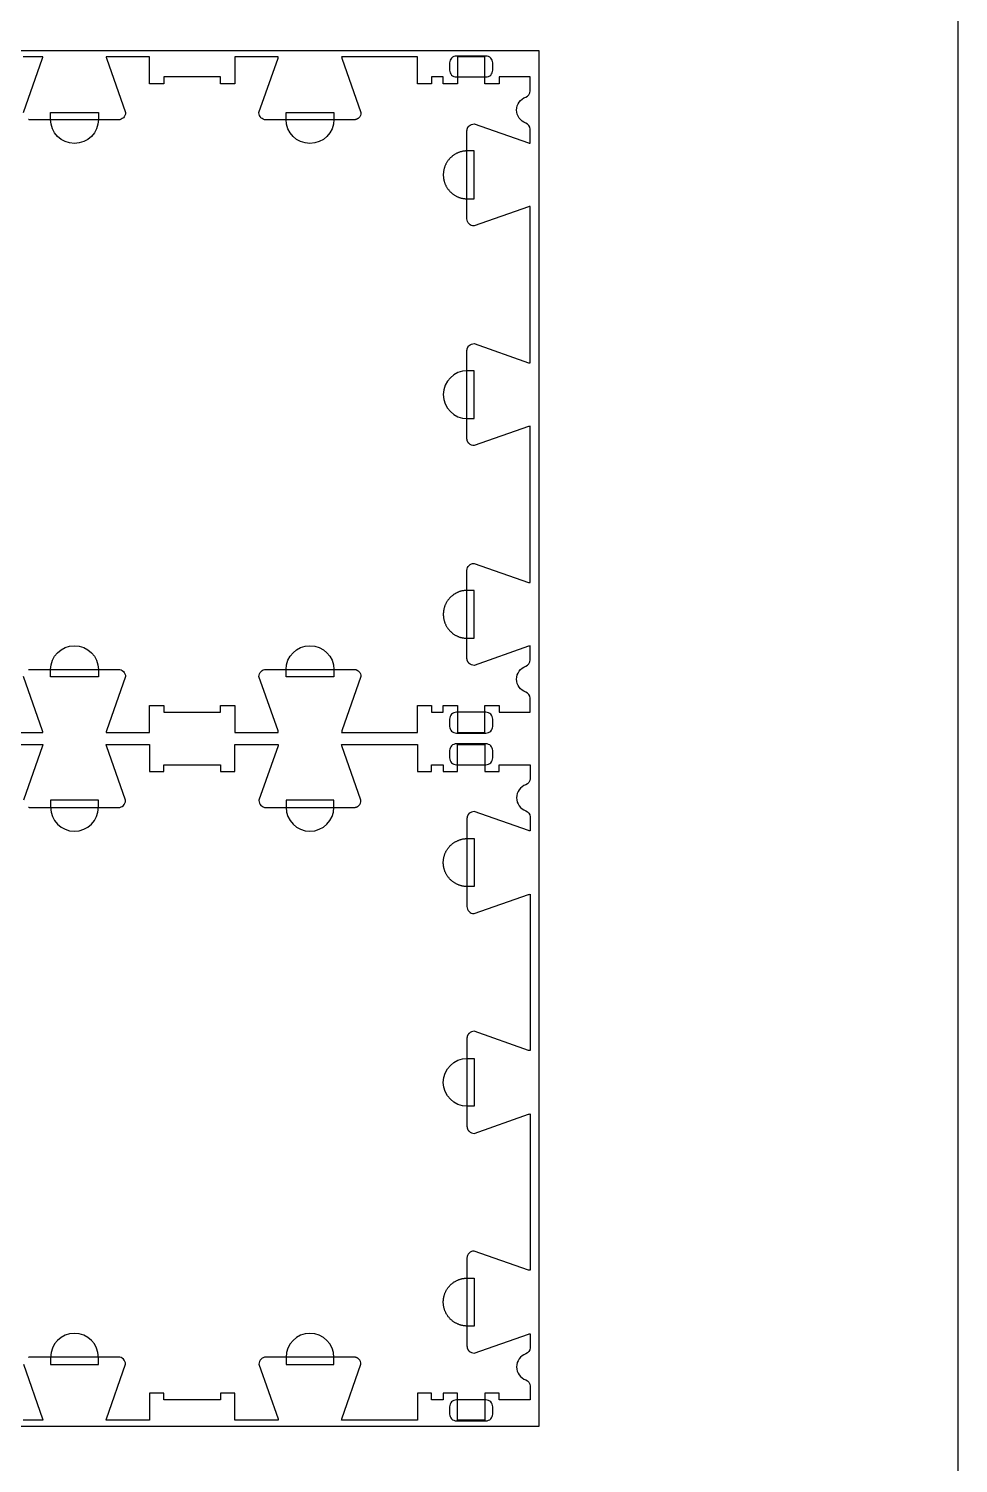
# Model space of a CAD drawing. Extents: x -13885 to -10701, y -43691 to -36097.
# Drawn here: x -11526 to -10701, y -38054 to -36782 of the extents above; entities that cross this region are included whole.
import ezdxf

# ---------------------------------------------------------------- set-up
doc = ezdxf.new("R2010")
doc.units = 0
for name, color, linetype in [('0_SHEET_SPRUCEPLY_2440X122', 1, 'CONTINUOUS'), ('4_ANYTOOL_CUTTHROUGH_OUTSI', 5, 'CONTINUOUS'), ('5_ANYTOOL_HALF_MILL_9MM_IN', 3, 'CONTINUOUS'), ('DONOTCUT', 18, 'CONTINUOUS')]:
    doc.layers.add(name, color=color, linetype=linetype)

msp = doc.modelspace()

# ---------------------------------------------------------------- linework, layer by layer
at = {"layer": '0_SHEET_SPRUCEPLY_2440X122'}
msp.add_lwpolyline([(-13513.1, -36801.2), (-13513.1, -38021.2), (-11073.1, -38021.2), (-11073.1, -36801.2)], close=True, dxfattribs=at)
at = {"layer": '4_ANYTOOL_CUTTHROUGH_OUTSI', "color": 5}
for points in [[(-11530.7, -36856.1), (-11513.8, -36807.9), (-11513.8, -36807.9, 0.061485), (-11513.6, -36806.5), (-11531, -36806.5)], [(-11526.1, -37350.2), (-11526, -37350.2), (-11525.8, -37350.1), (-11525.7, -37350.1), (-11525.5, -37350.1), (-11525.4, -37350), (-11525.2, -37350), (-11525.1, -37350), (-11524.9, -37350), (-11524.8, -37350), (-11524.6, -37350), (-11524.5, -37350), (-11446.5, -37350, -0.414214), (-11440.2, -37356.2), (-11440.2, -37356.3), (-11440.2, -37356.3), (-11457.1, -37404.6), (-11457.1, -37404.6, 0.061485), (-11457.4, -37406), (-11418.8, -37406), (-11418.8, -37382), (-11406.3, -37382), (-11406.3, -37388), (-11355.8, -37388), (-11355.8, -37382), (-11343.3, -37382), (-11343.3, -37406), (-11304.7, -37406), (-11304.7, -37406, 0.061485), (-11304.9, -37404.6), (-11321.8, -37356.3), (-11321.8, -37356.3), (-11321.8, -37356.2), (-11321.8, -37356.2, -0.414214), (-11315.6, -37350), (-11237.6, -37350), (-11237.4, -37350), (-11237.3, -37350), (-11237.1, -37350), (-11237, -37350), (-11236.8, -37350), (-11236.7, -37350), (-11236.5, -37350.1), (-11236.4, -37350.1), (-11236.2, -37350.1), (-11236.1, -37350.2), (-11235.9, -37350.2), (-11235.8, -37350.2), (-11235.6, -37350.3), (-11235.5, -37350.3), (-11235.3, -37350.4), (-11235.2, -37350.5), (-11235, -37350.5), (-11234.9, -37350.6), (-11234.8, -37350.7), (-11234.6, -37350.7), (-11234.5, -37350.8), (-11234.4, -37350.9), (-11234.2, -37351), (-11234.1, -37351), (-11234, -37351.1), (-11233.8, -37351.2), (-11233.7, -37351.3), (-11233.6, -37351.4), (-11233.5, -37351.5), (-11233.4, -37351.6), (-11233.3, -37351.7), (-11233.2, -37351.8, -0.198912), (-11231.3, -37356.2), (-11231.3, -37356.3), (-11231.3, -37356.3), (-11248.2, -37404.6), (-11248.2, -37404.6, 0.061485), (-11248.5, -37406), (-11181.3, -37406), (-11181.3, -37382.2), (-11181.3, -37382), (-11168.8, -37382), (-11168.8, -37388), (-11158.3, -37388), (-11158.3, -37382), (-11145.8, -37382), (-11145.8, -37406), (-11121.3, -37406), (-11121.3, -37382), (-11108.8, -37382), (-11108.8, -37388), (-11081.3, -37388), (-11081.3, -37375.6), (-11081.3, -37375.6, 0.317837), (-11085.1, -37370.2, -0.707107), (-11085.1, -37347.1, 0.317837), (-11081.3, -37341.6), (-11081.3, -37329.2, 0.061485), (-11082.7, -37329.5), (-11130.9, -37346.4), (-11131, -37346.4), (-11131, -37346.4), (-11131, -37346.4, -0.198912), (-11135.4, -37344.6), (-11135.5, -37344.4), (-11135.7, -37344.3), (-11135.8, -37344.2), (-11135.8, -37344.1), (-11135.9, -37344), (-11136, -37343.9), (-11136.1, -37343.7), (-11136.2, -37343.6), (-11136.3, -37343.5), (-11136.4, -37343.4), (-11136.5, -37343.2), (-11136.5, -37343.1), (-11136.6, -37342.9), (-11136.7, -37342.8), (-11136.7, -37342.7), (-11136.8, -37342.5), (-11136.9, -37342.4), (-11136.9, -37342.2), (-11137, -37342.1), (-11137, -37341.9), (-11137.1, -37341.8), (-11137.1, -37341.6), (-11137.1, -37341.5), (-11137.2, -37341.3), (-11137.2, -37341.2), (-11137.2, -37341), (-11137.2, -37340.9), (-11137.2, -37340.7), (-11137.3, -37340.6), (-11137.3, -37340.4), (-11137.3, -37340.3), (-11137.3, -37340.1), (-11137.3, -37262.1, -0.414214), (-11131, -37255.9), (-11131, -37255.9), (-11130.9, -37255.9), (-11082.7, -37272.8), (-11082.7, -37272.8, 0.061485), (-11081.3, -37273), (-11081.3, -37134.3, 0.061485), (-11082.7, -37134.6), (-11130.9, -37151.5), (-11131, -37151.5), (-11131, -37151.5), (-11131, -37151.5, -0.198912), (-11135.4, -37149.7), (-11135.5, -37149.5), (-11135.7, -37149.4), (-11135.8, -37149.3), (-11135.8, -37149.2), (-11135.9, -37149.1), (-11136, -37149), (-11136.1, -37148.8), (-11136.2, -37148.7), (-11136.3, -37148.6), (-11136.4, -37148.5), (-11136.5, -37148.3), (-11136.5, -37148.2), (-11136.6, -37148), (-11136.7, -37147.9), (-11136.7, -37147.8), (-11136.8, -37147.6), (-11136.9, -37147.5), (-11136.9, -37147.3), (-11137, -37147.2), (-11137, -37147), (-11137.1, -37146.9), (-11137.1, -37146.7), (-11137.1, -37146.6), (-11137.2, -37146.4), (-11137.2, -37146.3), (-11137.2, -37146.1), (-11137.2, -37146), (-11137.2, -37145.8), (-11137.3, -37145.7), (-11137.3, -37145.5), (-11137.3, -37145.4), (-11137.3, -37145.2), (-11137.3, -37067.2), (-11137.3, -37067.1), (-11137.3, -37066.9), (-11137.3, -37066.8), (-11137.2, -37066.6), (-11137.2, -37066.5), (-11137.2, -37066.3), (-11137.2, -37066.2), (-11137.2, -37066), (-11137.1, -37065.9), (-11137.1, -37065.7), (-11137.1, -37065.6), (-11137, -37065.4), (-11137, -37065.3), (-11136.9, -37065.1), (-11136.9, -37065), (-11136.8, -37064.8), (-11136.7, -37064.7), (-11136.7, -37064.6), (-11136.6, -37064.4), (-11136.5, -37064.3), (-11136.5, -37064.1), (-11136.4, -37064), (-11136.3, -37063.9), (-11136.2, -37063.7), (-11136.1, -37063.6), (-11136, -37063.5), (-11135.9, -37063.4), (-11135.8, -37063.3), (-11135.8, -37063.1), (-11135.7, -37063), (-11135.5, -37062.9), (-11135.4, -37062.8, -0.198912), (-11131, -37061), (-11131, -37061), (-11130.9, -37061), (-11082.7, -37077.9), (-11082.7, -37077.9, 0.061485), (-11081.3, -37078.1), (-11081.3, -36939.4, 0.061485), (-11082.7, -36939.7), (-11130.9, -36956.6), (-11131, -36956.6), (-11131, -36956.6), (-11131, -36956.6, -0.414214), (-11137.3, -36950.3), (-11137.3, -36872.3), (-11137.3, -36872.2), (-11137.3, -36872), (-11137.3, -36871.9), (-11137.2, -36871.7), (-11137.2, -36871.6), (-11137.2, -36871.4), (-11137.2, -36871.3), (-11137.2, -36871.1), (-11137.1, -36871), (-11137.1, -36870.8), (-11137.1, -36870.7), (-11137, -36870.5), (-11137, -36870.4), (-11136.9, -36870.2), (-11136.9, -36870.1), (-11136.8, -36869.9), (-11136.7, -36869.8), (-11136.7, -36869.7), (-11136.6, -36869.5), (-11136.5, -36869.4), (-11136.5, -36869.2), (-11136.4, -36869.1), (-11136.3, -36869), (-11136.2, -36868.8), (-11136.1, -36868.7), (-11136, -36868.6), (-11135.9, -36868.5), (-11135.8, -36868.4), (-11135.8, -36868.2), (-11135.7, -36868.1), (-11135.5, -36868), (-11135.4, -36867.9, -0.198912), (-11131, -36866.1), (-11131, -36866.1), (-11130.9, -36866.1), (-11082.7, -36883), (-11082.7, -36883, 0.061485), (-11081.3, -36883.2), (-11081.3, -36870.8, 0.317837), (-11085.1, -36865.4, -0.707107), (-11085.1, -36842.3, 0.317837), (-11081.3, -36836.9), (-11081.3, -36824.5), (-11108.8, -36824.5), (-11108.8, -36830.5), (-11121.3, -36830.5), (-11121.3, -36806.5), (-11145.8, -36806.5), (-11145.8, -36830.5), (-11158.3, -36830.5), (-11158.3, -36824.5), (-11168.8, -36824.5), (-11168.8, -36830.5), (-11181.3, -36830.5), (-11181.3, -36806.5), (-11248.5, -36806.5), (-11248.5, -36806.5, 0.061485), (-11248.2, -36807.9), (-11231.3, -36856.1), (-11231.3, -36856.2), (-11231.3, -36856.2), (-11231.3, -36856.2, -0.198912), (-11233.2, -36860.7), (-11233.3, -36860.8), (-11233.4, -36860.9), (-11233.5, -36861), (-11233.6, -36861.1), (-11233.7, -36861.2), (-11233.8, -36861.2), (-11234, -36861.3), (-11234.1, -36861.4), (-11234.2, -36861.5), (-11234.4, -36861.6), (-11234.5, -36861.7), (-11234.6, -36861.7), (-11234.8, -36861.8), (-11234.9, -36861.9), (-11235, -36861.9), (-11235.2, -36862), (-11235.3, -36862.1), (-11235.5, -36862.1), (-11235.6, -36862.2), (-11235.8, -36862.2), (-11235.9, -36862.3), (-11236.1, -36862.3), (-11236.2, -36862.3), (-11236.4, -36862.4), (-11236.5, -36862.4), (-11236.7, -36862.4), (-11236.8, -36862.4), (-11237, -36862.5), (-11237.1, -36862.5), (-11237.3, -36862.5), (-11237.4, -36862.5), (-11237.6, -36862.5), (-11315.6, -36862.5, -0.414214), (-11321.8, -36856.2), (-11321.8, -36856.2), (-11321.8, -36856.1), (-11304.9, -36807.9), (-11304.9, -36807.9, 0.061485), (-11304.7, -36806.5), (-11343.3, -36806.5), (-11343.3, -36830.5), (-11355.8, -36830.5), (-11355.8, -36824.5), (-11406.3, -36824.5), (-11406.3, -36830.5), (-11418.8, -36830.5), (-11418.8, -36806.5), (-11457.4, -36806.5), (-11457.4, -36806.5, 0.061485), (-11457.1, -36807.9), (-11440.2, -36856.1), (-11440.2, -36856.2), (-11440.2, -36856.2), (-11440.2, -36856.2, -0.414214), (-11446.5, -36862.5), (-11524.5, -36862.5), (-11524.6, -36862.5), (-11524.8, -36862.5), (-11524.9, -36862.5), (-11525.1, -36862.5), (-11525.2, -36862.4), (-11525.4, -36862.4), (-11525.5, -36862.4), (-11525.7, -36862.4), (-11525.8, -36862.3), (-11526, -36862.3), (-11526.1, -36862.3)], [(-11580.8, -37406), (-11513.6, -37406), (-11513.6, -37406, 0.061485), (-11513.8, -37404.6), (-11530.7, -37356.3)], [(-11580.8, -37416.5), (-11513.6, -37416.5), (-11513.6, -37416.5, -0.061485), (-11513.8, -37417.9), (-11530.7, -37466.1)], [(-11526.1, -37472.3), (-11526, -37472.3), (-11525.8, -37472.3), (-11525.7, -37472.4), (-11525.5, -37472.4), (-11525.4, -37472.4), (-11525.2, -37472.4), (-11525.1, -37472.5), (-11524.9, -37472.5), (-11524.8, -37472.5), (-11524.6, -37472.5), (-11524.5, -37472.5), (-11446.5, -37472.5, 0.414214), (-11440.2, -37466.2), (-11440.2, -37466.2), (-11440.2, -37466.1), (-11457.1, -37417.9), (-11457.1, -37417.9, -0.061485), (-11457.4, -37416.5), (-11418.8, -37416.5), (-11418.8, -37440.2), (-11418.8, -37440.5), (-11406.3, -37440.5), (-11406.3, -37434.5), (-11355.8, -37434.5), (-11355.8, -37440.5), (-11343.3, -37440.5), (-11343.3, -37416.5), (-11304.7, -37416.5), (-11304.7, -37416.5, -0.061485), (-11304.9, -37417.9), (-11321.8, -37466.1), (-11321.8, -37466.2), (-11321.8, -37466.2), (-11321.8, -37466.2, 0.414214), (-11315.6, -37472.5), (-11237.6, -37472.5), (-11237.4, -37472.5), (-11237.3, -37472.5), (-11237.1, -37472.5), (-11237, -37472.5), (-11236.8, -37472.4), (-11236.7, -37472.4), (-11236.5, -37472.4), (-11236.4, -37472.4), (-11236.2, -37472.3), (-11236.1, -37472.3), (-11235.9, -37472.3), (-11235.8, -37472.2), (-11235.6, -37472.2), (-11235.5, -37472.1), (-11235.3, -37472.1), (-11235.2, -37472), (-11235, -37471.9), (-11234.9, -37471.9), (-11234.8, -37471.8), (-11234.6, -37471.7), (-11234.5, -37471.7), (-11234.4, -37471.6), (-11234.2, -37471.5), (-11234.1, -37471.4), (-11234, -37471.3), (-11233.8, -37471.2), (-11233.7, -37471.2), (-11233.6, -37471.1), (-11233.5, -37471), (-11233.4, -37470.9), (-11233.3, -37470.8), (-11233.2, -37470.7, 0.198912), (-11231.3, -37466.2), (-11231.3, -37466.2), (-11231.3, -37466.1), (-11248.2, -37417.9), (-11248.2, -37417.9, -0.061485), (-11248.5, -37416.5), (-11181.3, -37416.5), (-11181.3, -37440.5), (-11168.8, -37440.5), (-11168.8, -37434.5), (-11158.3, -37434.5), (-11158.3, -37440.5), (-11145.8, -37440.5), (-11145.8, -37416.5), (-11121.3, -37416.5), (-11121.3, -37440.5), (-11108.8, -37440.5), (-11108.8, -37434.5), (-11081.3, -37434.5), (-11081.3, -37446.9), (-11081.3, -37446.9, -0.317837), (-11085.1, -37452.3, 0.707107), (-11085.1, -37475.4, -0.317837), (-11081.3, -37480.8), (-11081.3, -37493.2, -0.061485), (-11082.7, -37493), (-11130.9, -37476.1), (-11131, -37476.1), (-11131, -37476.1), (-11131, -37476.1, 0.198912), (-11135.4, -37477.9), (-11135.5, -37478), (-11135.7, -37478.1), (-11135.8, -37478.2), (-11135.8, -37478.4), (-11135.9, -37478.5), (-11136, -37478.6), (-11136.1, -37478.7), (-11136.2, -37478.8), (-11136.3, -37479), (-11136.4, -37479.1), (-11136.5, -37479.2), (-11136.5, -37479.4), (-11136.6, -37479.5), (-11136.7, -37479.7), (-11136.7, -37479.8), (-11136.8, -37479.9), (-11136.9, -37480.1), (-11136.9, -37480.2), (-11137, -37480.4), (-11137, -37480.5), (-11137.1, -37480.7), (-11137.1, -37480.8), (-11137.1, -37481), (-11137.2, -37481.1), (-11137.2, -37481.3), (-11137.2, -37481.4), (-11137.2, -37481.6), (-11137.2, -37481.7), (-11137.3, -37481.9), (-11137.3, -37482), (-11137.3, -37482.2), (-11137.3, -37482.3), (-11137.3, -37560.3, 0.414214), (-11131, -37566.6), (-11131, -37566.6), (-11130.9, -37566.6), (-11082.7, -37549.7), (-11082.7, -37549.7, -0.061485), (-11081.3, -37549.4), (-11081.3, -37688.1, -0.061485), (-11082.7, -37687.9), (-11130.9, -37671), (-11131, -37671), (-11131, -37671), (-11131, -37671, 0.198912), (-11135.4, -37672.8), (-11135.5, -37672.9), (-11135.7, -37673), (-11135.8, -37673.1), (-11135.8, -37673.3), (-11135.9, -37673.4), (-11136, -37673.5), (-11136.1, -37673.6), (-11136.2, -37673.7), (-11136.3, -37673.9), (-11136.4, -37674), (-11136.5, -37674.1), (-11136.5, -37674.3), (-11136.6, -37674.4), (-11136.7, -37674.6), (-11136.7, -37674.7), (-11136.8, -37674.8), (-11136.9, -37675), (-11136.9, -37675.1), (-11137, -37675.3), (-11137, -37675.4), (-11137.1, -37675.6), (-11137.1, -37675.7), (-11137.1, -37675.9), (-11137.2, -37676), (-11137.2, -37676.2), (-11137.2, -37676.3), (-11137.2, -37676.5), (-11137.2, -37676.6), (-11137.3, -37676.8), (-11137.3, -37676.9), (-11137.3, -37677.1), (-11137.3, -37677.2), (-11137.3, -37755.2), (-11137.3, -37755.4), (-11137.3, -37755.5), (-11137.3, -37755.7), (-11137.2, -37755.8), (-11137.2, -37756), (-11137.2, -37756.1), (-11137.2, -37756.3), (-11137.2, -37756.4), (-11137.1, -37756.6), (-11137.1, -37756.7), (-11137.1, -37756.9), (-11137, -37757), (-11137, -37757.2), (-11136.9, -37757.3), (-11136.9, -37757.5), (-11136.8, -37757.6), (-11136.7, -37757.8), (-11136.7, -37757.9), (-11136.6, -37758), (-11136.5, -37758.2), (-11136.5, -37758.3), (-11136.4, -37758.5), (-11136.3, -37758.6), (-11136.2, -37758.7), (-11136.1, -37758.8), (-11136, -37759), (-11135.9, -37759.1), (-11135.8, -37759.2), (-11135.8, -37759.3), (-11135.7, -37759.4), (-11135.5, -37759.5), (-11135.4, -37759.7, 0.198912), (-11131, -37761.5), (-11131, -37761.5), (-11130.9, -37761.5), (-11082.7, -37744.6), (-11082.7, -37744.6, -0.061485), (-11081.3, -37744.3), (-11081.3, -37883, -0.061485), (-11082.7, -37882.8), (-11130.9, -37865.9), (-11131, -37865.9), (-11131, -37865.9), (-11131, -37865.9, 0.414214), (-11137.3, -37872.1), (-11137.3, -37950.1), (-11137.3, -37950.3), (-11137.3, -37950.4), (-11137.3, -37950.6), (-11137.2, -37950.7), (-11137.2, -37950.9), (-11137.2, -37951), (-11137.2, -37951.2), (-11137.2, -37951.3), (-11137.1, -37951.5), (-11137.1, -37951.6), (-11137.1, -37951.8), (-11137, -37951.9), (-11137, -37952.1), (-11136.9, -37952.2), (-11136.9, -37952.4), (-11136.8, -37952.5), (-11136.7, -37952.7), (-11136.7, -37952.8), (-11136.6, -37952.9), (-11136.5, -37953.1), (-11136.5, -37953.2), (-11136.4, -37953.4), (-11136.3, -37953.5), (-11136.2, -37953.6), (-11136.1, -37953.7), (-11136, -37953.9), (-11135.9, -37954), (-11135.8, -37954.1), (-11135.8, -37954.2), (-11135.7, -37954.3), (-11135.5, -37954.4), (-11135.4, -37954.6, 0.198912), (-11131, -37956.4), (-11131, -37956.4), (-11130.9, -37956.4), (-11082.7, -37939.5), (-11082.7, -37939.5, -0.061485), (-11081.3, -37939.2), (-11081.3, -37951.6, -0.317837), (-11085.1, -37957.1, 0.707107), (-11085.1, -37980.2, -0.317837), (-11081.3, -37985.6), (-11081.3, -37998), (-11108.8, -37998), (-11108.8, -37992), (-11121.3, -37992), (-11121.3, -37992.2), (-11121.3, -38016), (-11145.8, -38016), (-11145.8, -37992), (-11158.3, -37992), (-11158.3, -37998), (-11168.8, -37998), (-11168.8, -37992), (-11181.3, -37992), (-11181.3, -38016), (-11248.5, -38016), (-11248.5, -38016, -0.061485), (-11248.2, -38014.6), (-11231.3, -37966.3), (-11231.3, -37966.3), (-11231.3, -37966.2), (-11231.3, -37966.2, 0.198912), (-11233.2, -37961.8), (-11233.3, -37961.7), (-11233.4, -37961.6), (-11233.5, -37961.5), (-11233.6, -37961.4), (-11233.7, -37961.3), (-11233.8, -37961.2), (-11234, -37961.1), (-11234.1, -37961), (-11234.2, -37961), (-11234.4, -37960.9), (-11234.5, -37960.8), (-11234.6, -37960.7), (-11234.8, -37960.7), (-11234.9, -37960.6), (-11235, -37960.5), (-11235.2, -37960.5), (-11235.3, -37960.4), (-11235.5, -37960.3), (-11235.6, -37960.3), (-11235.8, -37960.2), (-11235.9, -37960.2), (-11236.1, -37960.2), (-11236.2, -37960.1), (-11236.4, -37960.1), (-11236.5, -37960.1), (-11236.7, -37960), (-11236.8, -37960), (-11237, -37960), (-11237.1, -37960), (-11237.3, -37960), (-11237.4, -37960), (-11237.6, -37960), (-11315.6, -37960, 0.414214), (-11321.8, -37966.2), (-11321.8, -37966.3), (-11321.8, -37966.3), (-11304.9, -38014.6), (-11304.9, -38014.6, -0.061485), (-11304.7, -38016), (-11343.3, -38016), (-11343.3, -37992), (-11355.8, -37992), (-11355.8, -37998), (-11406.3, -37998), (-11406.3, -37992), (-11418.8, -37992), (-11418.8, -37992.2), (-11418.8, -38016), (-11457.4, -38016), (-11457.4, -38016, -0.061485), (-11457.1, -38014.6), (-11440.2, -37966.3), (-11440.2, -37966.3), (-11440.2, -37966.2), (-11440.2, -37966.2, 0.414214), (-11446.5, -37960), (-11524.5, -37960), (-11524.6, -37960), (-11524.8, -37960), (-11524.9, -37960), (-11525.1, -37960), (-11525.2, -37960), (-11525.4, -37960), (-11525.5, -37960.1), (-11525.7, -37960.1), (-11525.8, -37960.1), (-11526, -37960.2), (-11526.1, -37960.2)], [(-11530.7, -37966.3), (-11513.8, -38014.6), (-11513.8, -38014.6, -0.061485), (-11513.6, -38016), (-11531, -38016)]]:
    msp.add_lwpolyline(points, format="xyb", dxfattribs=at)
at = {"layer": '5_ANYTOOL_HALF_MILL_9MM_IN', "color": 3}
for points in [[(-11146.7, -36806, 0.414214), (-11152.7, -36812), (-11152.7, -36818.5, 0.414214), (-11146.7, -36824.5), (-11120.4, -36824.5, 0.414214), (-11114.4, -36818.5), (-11114.4, -36812, 0.414214), (-11120.4, -36806)], [(-11464.2, -36862.2, -1), (-11506.7, -36862.2), (-11506.7, -36862), (-11506.7, -36856), (-11464.2, -36856), (-11464.2, -36862), (-11464.2, -36862.2)], [(-11255.3, -36862.2, -1), (-11297.8, -36862.2), (-11297.8, -36862), (-11297.8, -36856), (-11255.3, -36856), (-11255.3, -36862), (-11255.3, -36862.2)], [(-11137, -37085, 1), (-11137, -37127.5), (-11136.8, -37127.5), (-11130.8, -37127.5), (-11130.8, -37085), (-11136.8, -37085), (-11137, -37085)], [(-11506.7, -37350.2, -1), (-11464.2, -37350.2), (-11464.2, -37350.5), (-11464.2, -37356.5), (-11506.7, -37356.5), (-11506.7, -37350.5), (-11506.7, -37350.2)], [(-11297.8, -37350.2, -1), (-11255.3, -37350.2), (-11255.3, -37350.5), (-11255.3, -37356.5), (-11297.8, -37356.5), (-11297.8, -37350.5), (-11297.8, -37350.2)], [(-11146.7, -37388, 0.414214), (-11152.7, -37394), (-11152.7, -37400.5, 0.414214), (-11146.7, -37406.5), (-11120.4, -37406.5, 0.414214), (-11114.4, -37400.5), (-11114.4, -37394, 0.414214), (-11120.4, -37388)], [(-11146.7, -37416, 0.414214), (-11152.7, -37422), (-11152.7, -37428.5, 0.414214), (-11146.7, -37434.5), (-11120.4, -37434.5, 0.414214), (-11114.4, -37428.5), (-11114.4, -37422, 0.414214), (-11120.4, -37416)], [(-11506.7, -37472.2, 1), (-11464.2, -37472.2), (-11464.2, -37472), (-11464.2, -37466), (-11506.7, -37466), (-11506.7, -37472), (-11506.7, -37472.2)], [(-11297.8, -37472.2, 1), (-11255.3, -37472.2), (-11255.3, -37472), (-11255.3, -37466), (-11297.8, -37466), (-11297.8, -37472), (-11297.8, -37472.2)], [(-11137, -37737.5, -1), (-11137, -37695), (-11136.8, -37695), (-11130.8, -37695), (-11130.8, -37737.5), (-11136.8, -37737.5), (-11137, -37737.5)], [(-11464.2, -37960.2, 1), (-11506.7, -37960.2), (-11506.7, -37960.5), (-11506.7, -37966.5), (-11464.2, -37966.5), (-11464.2, -37960.5), (-11464.2, -37960.2)], [(-11255.3, -37960.2, 1), (-11297.8, -37960.2), (-11297.8, -37960.5), (-11297.8, -37966.5), (-11255.3, -37966.5), (-11255.3, -37960.5), (-11255.3, -37960.2)], [(-11146.7, -37998, 0.414214), (-11152.7, -38004), (-11152.7, -38010.5, 0.414214), (-11146.7, -38016.5), (-11120.4, -38016.5, 0.414214), (-11114.4, -38010.5), (-11114.4, -38004, 0.414214), (-11120.4, -37998)]]:
    msp.add_lwpolyline(points, format="xyb", close=True, dxfattribs=at)
for points in [[(-11137, -36890.1), (-11137.5, -36890.1), (-11138, -36890.1), (-11138.5, -36890.1), (-11138.9, -36890.2), (-11139.4, -36890.2), (-11139.9, -36890.3), (-11140.4, -36890.4), (-11140.9, -36890.4), (-11141.4, -36890.5), (-11141.9, -36890.6), (-11142.4, -36890.8), (-11142.9, -36890.9), (-11143.4, -36891), (-11143.9, -36891.2), (-11144.4, -36891.4), (-11144.8, -36891.6), (-11145.3, -36891.8), (-11145.8, -36892), (-11146.3, -36892.2), (-11146.8, -36892.5), (-11147.3, -36892.7), (-11147.7, -36893), (-11148.2, -36893.3), (-11148.7, -36893.5), (-11149.1, -36893.8), (-11149.6, -36894.2), (-11150, -36894.5), (-11150.4, -36894.8), (-11150.8, -36895.2), (-11151.3, -36895.5), (-11151.7, -36895.9), (-11152.1, -36896.3), (-11152.4, -36896.7), (-11152.8, -36897.1), (-11153.2, -36897.5), (-11153.5, -36897.9), (-11153.9, -36898.4), (-11154.2, -36898.8), (-11154.5, -36899.3), (-11154.8, -36899.7), (-11155.1, -36900.2), (-11155.4, -36900.6), (-11155.6, -36901.1), (-11155.9, -36901.6), (-11156.1, -36902.1), (-11156.4, -36902.5), (-11156.6, -36903), (-11156.8, -36903.5), (-11157, -36904), (-11157.1, -36904.5), (-11157.3, -36905), (-11157.5, -36905.5), (-11157.6, -36906), (-11157.7, -36906.5), (-11157.8, -36907), (-11157.9, -36907.5), (-11158, -36908), (-11158.1, -36908.4), (-11158.1, -36908.9), (-11158.2, -36909.4), (-11158.2, -36909.9), (-11158.3, -36910.4), (-11158.3, -36910.9), (-11158.3, -36911.3), (-11158.3, -36911.8), (-11158.3, -36912.3), (-11158.2, -36912.8), (-11158.2, -36913.2), (-11158.1, -36913.7), (-11158.1, -36914.2), (-11158, -36914.7), (-11157.9, -36915.2), (-11157.8, -36915.7), (-11157.7, -36916.2), (-11157.6, -36916.7), (-11157.5, -36917.2), (-11157.3, -36917.7), (-11157.1, -36918.2), (-11157, -36918.7), (-11156.8, -36919.2), (-11156.6, -36919.6), (-11156.4, -36920.1), (-11156.1, -36920.6), (-11155.9, -36921.1), (-11155.6, -36921.6), (-11155.4, -36922), (-11155.1, -36922.5), (-11154.8, -36923), (-11154.5, -36923.4), (-11154.2, -36923.9), (-11153.9, -36924.3), (-11153.5, -36924.7), (-11153.2, -36925.1), (-11152.8, -36925.6), (-11152.4, -36926), (-11152.1, -36926.4), (-11151.7, -36926.7), (-11151.3, -36927.1), (-11150.8, -36927.5), (-11150.4, -36927.8), (-11150, -36928.2), (-11149.6, -36928.5), (-11149.1, -36928.8), (-11148.7, -36929.1), (-11148.2, -36929.4), (-11147.7, -36929.7), (-11147.3, -36930), (-11146.8, -36930.2), (-11146.3, -36930.4), (-11145.8, -36930.7), (-11145.3, -36930.9), (-11144.8, -36931.1), (-11144.4, -36931.3), (-11143.9, -36931.5), (-11143.4, -36931.6), (-11142.9, -36931.8), (-11142.4, -36931.9), (-11141.9, -36932), (-11141.4, -36932.1), (-11140.9, -36932.2), (-11140.4, -36932.3), (-11139.9, -36932.4), (-11139.4, -36932.4), (-11138.9, -36932.5), (-11138.5, -36932.5), (-11138, -36932.6), (-11137.5, -36932.6), (-11137, -36932.6), (-11136.8, -36932.6), (-11130.8, -36932.6), (-11130.8, -36890.1), (-11136.8, -36890.1), (-11137, -36890.1)], [(-11137, -37279.9), (-11137.5, -37279.9), (-11138, -37279.9), (-11138.5, -37279.9), (-11138.9, -37280), (-11139.4, -37280), (-11139.9, -37280.1), (-11140.4, -37280.2), (-11140.9, -37280.2), (-11141.4, -37280.3), (-11141.9, -37280.4), (-11142.4, -37280.6), (-11142.9, -37280.7), (-11143.4, -37280.8), (-11143.9, -37281), (-11144.4, -37281.2), (-11144.8, -37281.4), (-11145.3, -37281.6), (-11145.8, -37281.8), (-11146.3, -37282), (-11146.8, -37282.3), (-11147.3, -37282.5), (-11147.7, -37282.8), (-11148.2, -37283.1), (-11148.7, -37283.3), (-11149.1, -37283.6), (-11149.6, -37284), (-11150, -37284.3), (-11150.4, -37284.6), (-11150.8, -37285), (-11151.3, -37285.3), (-11151.7, -37285.7), (-11152.1, -37286.1), (-11152.4, -37286.5), (-11152.8, -37286.9), (-11153.2, -37287.3), (-11153.5, -37287.7), (-11153.9, -37288.2), (-11154.2, -37288.6), (-11154.5, -37289.1), (-11154.8, -37289.5), (-11155.1, -37290), (-11155.4, -37290.4), (-11155.6, -37290.9), (-11155.9, -37291.4), (-11156.1, -37291.9), (-11156.4, -37292.3), (-11156.6, -37292.8), (-11156.8, -37293.3), (-11157, -37293.8), (-11157.1, -37294.3), (-11157.3, -37294.8), (-11157.5, -37295.3), (-11157.6, -37295.8), (-11157.7, -37296.3), (-11157.8, -37296.8), (-11157.9, -37297.3), (-11158, -37297.8), (-11158.1, -37298.2), (-11158.1, -37298.7), (-11158.2, -37299.2), (-11158.2, -37299.7), (-11158.3, -37300.2), (-11158.3, -37300.7), (-11158.3, -37301.1), (-11158.3, -37301.6), (-11158.3, -37302.1), (-11158.2, -37302.6), (-11158.2, -37303), (-11158.1, -37303.5), (-11158.1, -37304), (-11158, -37304.5), (-11157.9, -37305), (-11157.8, -37305.5), (-11157.7, -37306), (-11157.6, -37306.5), (-11157.5, -37307), (-11157.3, -37307.5), (-11157.1, -37308), (-11157, -37308.5), (-11156.8, -37309), (-11156.6, -37309.4), (-11156.4, -37309.9), (-11156.1, -37310.4), (-11155.9, -37310.9), (-11155.6, -37311.4), (-11155.4, -37311.8), (-11155.1, -37312.3), (-11154.8, -37312.8), (-11154.5, -37313.2), (-11154.2, -37313.7), (-11153.9, -37314.1), (-11153.5, -37314.5), (-11153.2, -37314.9), (-11152.8, -37315.4), (-11152.4, -37315.8), (-11152.1, -37316.2), (-11151.7, -37316.5), (-11151.3, -37316.9), (-11150.8, -37317.3), (-11150.4, -37317.6), (-11150, -37318), (-11149.6, -37318.3), (-11149.1, -37318.6), (-11148.7, -37318.9), (-11148.2, -37319.2), (-11147.7, -37319.5), (-11147.3, -37319.8), (-11146.8, -37320), (-11146.3, -37320.2), (-11145.8, -37320.5), (-11145.3, -37320.7), (-11144.8, -37320.9), (-11144.4, -37321.1), (-11143.9, -37321.3), (-11143.4, -37321.4), (-11142.9, -37321.6), (-11142.4, -37321.7), (-11141.9, -37321.8), (-11141.4, -37321.9), (-11140.9, -37322), (-11140.4, -37322.1), (-11139.9, -37322.2), (-11139.4, -37322.2), (-11138.9, -37322.3), (-11138.5, -37322.3), (-11138, -37322.4), (-11137.5, -37322.4), (-11137, -37322.4), (-11136.8, -37322.4), (-11130.8, -37322.4), (-11130.8, -37279.9), (-11136.8, -37279.9), (-11137, -37279.9)], [(-11137, -37542.6), (-11137.5, -37542.6), (-11138, -37542.6), (-11138.5, -37542.5), (-11138.9, -37542.5), (-11139.4, -37542.4), (-11139.9, -37542.4), (-11140.4, -37542.3), (-11140.9, -37542.2), (-11141.4, -37542.1), (-11141.9, -37542), (-11142.4, -37541.9), (-11142.9, -37541.8), (-11143.4, -37541.6), (-11143.9, -37541.5), (-11144.4, -37541.3), (-11144.8, -37541.1), (-11145.3, -37540.9), (-11145.8, -37540.7), (-11146.3, -37540.4), (-11146.8, -37540.2), (-11147.3, -37540), (-11147.7, -37539.7), (-11148.2, -37539.4), (-11148.7, -37539.1), (-11149.1, -37538.8), (-11149.6, -37538.5), (-11150, -37538.2), (-11150.4, -37537.8), (-11150.8, -37537.5), (-11151.3, -37537.1), (-11151.7, -37536.7), (-11152.1, -37536.4), (-11152.4, -37536), (-11152.8, -37535.6), (-11153.2, -37535.1), (-11153.5, -37534.7), (-11153.9, -37534.3), (-11154.2, -37533.9), (-11154.5, -37533.4), (-11154.8, -37533), (-11155.1, -37532.5), (-11155.4, -37532), (-11155.6, -37531.6), (-11155.9, -37531.1), (-11156.1, -37530.6), (-11156.4, -37530.1), (-11156.6, -37529.6), (-11156.8, -37529.2), (-11157, -37528.7), (-11157.1, -37528.2), (-11157.3, -37527.7), (-11157.5, -37527.2), (-11157.6, -37526.7), (-11157.7, -37526.2), (-11157.8, -37525.7), (-11157.9, -37525.2), (-11158, -37524.7), (-11158.1, -37524.2), (-11158.1, -37523.7), (-11158.2, -37523.2), (-11158.2, -37522.8), (-11158.3, -37522.3), (-11158.3, -37521.8), (-11158.3, -37521.3), (-11158.3, -37520.9), (-11158.3, -37520.4), (-11158.2, -37519.9), (-11158.2, -37519.4), (-11158.1, -37518.9), (-11158.1, -37518.4), (-11158, -37518), (-11157.9, -37517.5), (-11157.8, -37517), (-11157.7, -37516.5), (-11157.6, -37516), (-11157.5, -37515.5), (-11157.3, -37515), (-11157.1, -37514.5), (-11157, -37514), (-11156.8, -37513.5), (-11156.6, -37513), (-11156.4, -37512.5), (-11156.1, -37512.1), (-11155.9, -37511.6), (-11155.6, -37511.1), (-11155.4, -37510.6), (-11155.1, -37510.2), (-11154.8, -37509.7), (-11154.5, -37509.3), (-11154.2, -37508.8), (-11153.9, -37508.4), (-11153.5, -37507.9), (-11153.2, -37507.5), (-11152.8, -37507.1), (-11152.4, -37506.7), (-11152.1, -37506.3), (-11151.7, -37505.9), (-11151.3, -37505.5), (-11150.8, -37505.2), (-11150.4, -37504.8), (-11150, -37504.5), (-11149.6, -37504.2), (-11149.1, -37503.8), (-11148.7, -37503.5), (-11148.2, -37503.3), (-11147.7, -37503), (-11147.3, -37502.7), (-11146.8, -37502.5), (-11146.3, -37502.2), (-11145.8, -37502), (-11145.3, -37501.8), (-11144.8, -37501.6), (-11144.4, -37501.4), (-11143.9, -37501.2), (-11143.4, -37501), (-11142.9, -37500.9), (-11142.4, -37500.8), (-11141.9, -37500.6), (-11141.4, -37500.5), (-11140.9, -37500.4), (-11140.4, -37500.4), (-11139.9, -37500.3), (-11139.4, -37500.2), (-11138.9, -37500.2), (-11138.5, -37500.1), (-11138, -37500.1), (-11137.5, -37500.1), (-11137, -37500.1), (-11136.8, -37500.1), (-11130.8, -37500.1), (-11130.8, -37542.6), (-11136.8, -37542.6), (-11137, -37542.6)], [(-11137, -37932.4), (-11137.5, -37932.4), (-11138, -37932.4), (-11138.5, -37932.3), (-11138.9, -37932.3), (-11139.4, -37932.2), (-11139.9, -37932.2), (-11140.4, -37932.1), (-11140.9, -37932), (-11141.4, -37931.9), (-11141.9, -37931.8), (-11142.4, -37931.7), (-11142.9, -37931.6), (-11143.4, -37931.4), (-11143.9, -37931.3), (-11144.4, -37931.1), (-11144.8, -37930.9), (-11145.3, -37930.7), (-11145.8, -37930.5), (-11146.3, -37930.2), (-11146.8, -37930), (-11147.3, -37929.8), (-11147.7, -37929.5), (-11148.2, -37929.2), (-11148.7, -37928.9), (-11149.1, -37928.6), (-11149.6, -37928.3), (-11150, -37928), (-11150.4, -37927.6), (-11150.8, -37927.3), (-11151.3, -37926.9), (-11151.7, -37926.5), (-11152.1, -37926.2), (-11152.4, -37925.8), (-11152.8, -37925.4), (-11153.2, -37924.9), (-11153.5, -37924.5), (-11153.9, -37924.1), (-11154.2, -37923.7), (-11154.5, -37923.2), (-11154.8, -37922.8), (-11155.1, -37922.3), (-11155.4, -37921.8), (-11155.6, -37921.4), (-11155.9, -37920.9), (-11156.1, -37920.4), (-11156.4, -37919.9), (-11156.6, -37919.4), (-11156.8, -37919), (-11157, -37918.5), (-11157.1, -37918), (-11157.3, -37917.5), (-11157.5, -37917), (-11157.6, -37916.5), (-11157.7, -37916), (-11157.8, -37915.5), (-11157.9, -37915), (-11158, -37914.5), (-11158.1, -37914), (-11158.1, -37913.5), (-11158.2, -37913), (-11158.2, -37912.6), (-11158.3, -37912.1), (-11158.3, -37911.6), (-11158.3, -37911.1), (-11158.3, -37910.7), (-11158.3, -37910.2), (-11158.2, -37909.7), (-11158.2, -37909.2), (-11158.1, -37908.7), (-11158.1, -37908.2), (-11158, -37907.8), (-11157.9, -37907.3), (-11157.8, -37906.8), (-11157.7, -37906.3), (-11157.6, -37905.8), (-11157.5, -37905.3), (-11157.3, -37904.8), (-11157.1, -37904.3), (-11157, -37903.8), (-11156.8, -37903.3), (-11156.6, -37902.8), (-11156.4, -37902.3), (-11156.1, -37901.9), (-11155.9, -37901.4), (-11155.6, -37900.9), (-11155.4, -37900.4), (-11155.1, -37900), (-11154.8, -37899.5), (-11154.5, -37899.1), (-11154.2, -37898.6), (-11153.9, -37898.2), (-11153.5, -37897.7), (-11153.2, -37897.3), (-11152.8, -37896.9), (-11152.4, -37896.5), (-11152.1, -37896.1), (-11151.7, -37895.7), (-11151.3, -37895.3), (-11150.8, -37895), (-11150.4, -37894.6), (-11150, -37894.3), (-11149.6, -37894), (-11149.1, -37893.6), (-11148.7, -37893.3), (-11148.2, -37893.1), (-11147.7, -37892.8), (-11147.3, -37892.5), (-11146.8, -37892.3), (-11146.3, -37892), (-11145.8, -37891.8), (-11145.3, -37891.6), (-11144.8, -37891.4), (-11144.4, -37891.2), (-11143.9, -37891), (-11143.4, -37890.8), (-11142.9, -37890.7), (-11142.4, -37890.6), (-11141.9, -37890.4), (-11141.4, -37890.3), (-11140.9, -37890.2), (-11140.4, -37890.2), (-11139.9, -37890.1), (-11139.4, -37890), (-11138.9, -37890), (-11138.5, -37889.9), (-11138, -37889.9), (-11137.5, -37889.9), (-11137, -37889.9), (-11136.8, -37889.9), (-11130.8, -37889.9), (-11130.8, -37932.4), (-11136.8, -37932.4), (-11137, -37932.4)]]:
    msp.add_lwpolyline(points, close=True, dxfattribs=at)
at = {"layer": 'DONOTCUT'}
msp.add_lwpolyline([(-13884.8, -43690.7), (-10701.4, -43690.7), (-10701.4, -36097.2), (-13884.8, -36097.2)], close=True, dxfattribs=at)

doc.saveas('drawing.dxf')
